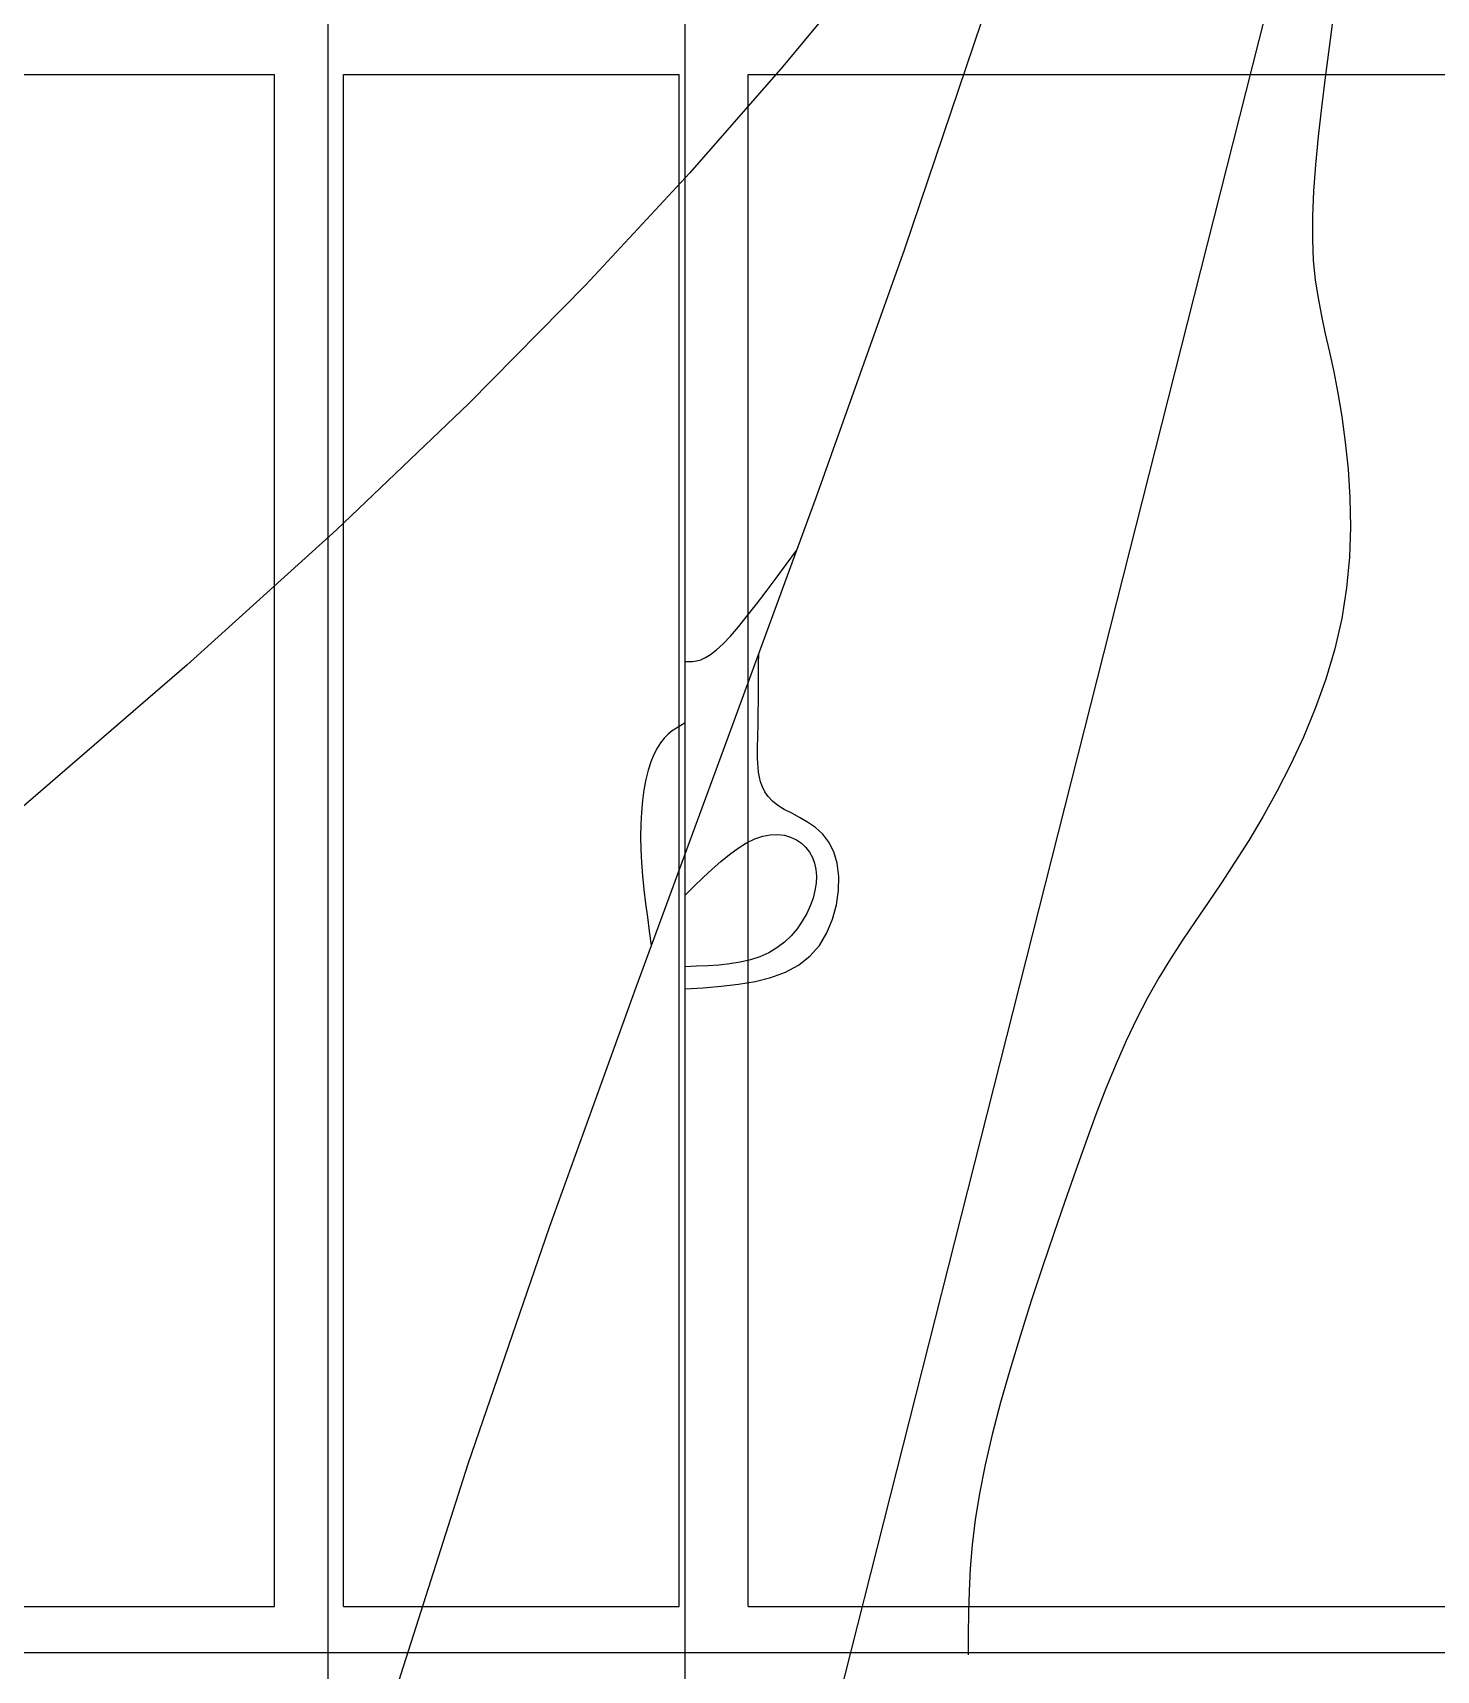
# Model space of a CAD drawing. Extents: x -15732 to 10897, y -24868 to 16165.
# Drawn here: x 3165 to 5408, y -16430 to -13815 of the extents above; entities that cross this region are included whole.
import ezdxf

# ---------------------------------------------------------------- set-up
doc = ezdxf.new("R2010")
doc.units = 0
doc.header["$MEASUREMENT"] = 0
for name, color, linetype in [('HIGHWAY', 7, 'CONTINUOUS'), ('STREETS-SPRAWL', 7, 'CONTINUOUS'), ('STREETS-SPRAWL-12M', 7, 'CONTINUOUS'), ('STREETS-SPRAWL-20M', 7, 'CONTINUOUS'), ('SUBURBS', 7, 'CONTINUOUS')]:
    doc.layers.add(name, color=color, linetype=linetype)

msp = doc.modelspace()

# ---------------------------------------------------------------- linework, layer by layer
at = {"layer": 'HIGHWAY', "color": 250, "linetype": 'CONTINUOUS'}
for p, q in [((4498.4, -13706.3), (4363.9, -13869)), ((4693.7, -13760), (4558.1, -14160.4)), ((4363.9, -13869), (4215.4, -14038.8)), ((4215.4, -14038.8), (4049.4, -14217.5)), ((4558.1, -14160.4), (4416.5, -14557.5)), ((4049.4, -14217.5), (3862.4, -14406.9)), ((3862.4, -14406.9), (3650.9, -14608.6)), ((4416.5, -14557.5), (4272.3, -14950.7)), ((3650.9, -14608.6), (3411.7, -14824.7)), ((4369.3, -14664.2), (4385.7, -14641.9)), ((4353.1, -14686.2), (4369.3, -14664.2)), ((4337.1, -14707.5), (4353.1, -14686.2)), ((4321.7, -14727.7), (4337.1, -14707.5)), ((4293.1, -14763.5), (4307, -14746.4)), ((4307, -14746.4), (4321.7, -14727.7)), ((4280.1, -14778.4), (4293.1, -14763.5)), ((4248.6, -14807.7), (4257.9, -14800.5)), ((4257.9, -14800.5), (4268.4, -14790.8)), ((4268.4, -14790.8), (4280.1, -14778.4)), ((3411.7, -14824.7), (3142.6, -15057.2)), ((4207.7, -14819.1), (4213.6, -14819.2)), ((4213.6, -14819.2), (4219.6, -14819.1)), ((4219.6, -14819.1), (4225.9, -14818.2)), ((4225.9, -14818.2), (4232.7, -14816.2)), ((4232.7, -14816.2), (4240.2, -14812.9)), ((4240.2, -14812.9), (4248.6, -14807.7)), ((4325.2, -14839), (4325.3, -14822.8)), ((4325.3, -14822.8), (4325.4, -14806.4)), ((4325.1, -14854.9), (4325.2, -14839)), ((4324.9, -14885), (4325, -14870.2)), ((4325, -14870.2), (4325.1, -14854.9)), ((4324.5, -14911.8), (4324.7, -14898.9)), ((4324.7, -14898.9), (4324.9, -14885)), ((4187.3, -14930), (4180.8, -14935.3)), ((4194, -14925.3), (4187.3, -14930)), ((4200.9, -14921.1), (4194, -14925.3)), ((4207.7, -14917), (4200.9, -14921.1)), ((4324.1, -14934), (4324.3, -14923.5)), ((4324.3, -14923.5), (4324.5, -14911.8)), ((4272.3, -14950.7), (4129.2, -15339.5)), ((4162.9, -14957.4), (4157.7, -14967.5)), ((4168.5, -14948.8), (4162.9, -14957.4)), ((4174.5, -14941.5), (4168.5, -14948.8)), ((4180.8, -14935.3), (4174.5, -14941.5)), ((4323.5, -14959.7), (4323.7, -14951.9)), ((4323.7, -14951.9), (4323.9, -14943.4)), ((4323.9, -14943.4), (4324.1, -14934)), ((4153, -14979.4), (4148.8, -14992.8)), ((4157.7, -14967.5), (4153, -14979.4)), ((4323.5, -14967), (4323.5, -14959.7)), ((4323.6, -14974.1), (4323.5, -14967)), ((4323.9, -14981.1), (4323.6, -14974.1)), ((4324.4, -14988.3), (4323.9, -14981.1)), ((4145.1, -15007.7), (4142.1, -15023.9)), ((4148.8, -14992.8), (4145.1, -15007.7)), ((4325.2, -14995.8), (4324.4, -14988.3)), ((4326.4, -15003.6), (4325.2, -14995.8)), ((4328.4, -15011.5), (4326.4, -15003.6)), ((4142.1, -15023.9), (4139.6, -15041.3)), ((4331.2, -15019.4), (4328.4, -15011.5)), ((4335.1, -15027.2), (4331.2, -15019.4)), ((4340.4, -15034.8), (4335.1, -15027.2)), ((4347.2, -15042.1), (4340.4, -15034.8)), ((4137.9, -15059.6), (4136.8, -15078.9)), ((4139.6, -15041.3), (4137.9, -15059.6)), ((4355.8, -15048.9), (4347.2, -15042.1)), ((4366.2, -15055.2), (4355.8, -15048.9)), ((4378.1, -15061.4), (4366.2, -15055.2)), ((4390.7, -15068), (4378.1, -15061.4)), ((4136.8, -15078.9), (4136.5, -15098.8)), ((4403.6, -15075.5), (4390.7, -15068)), ((4416.1, -15084.2), (4403.6, -15075.5)), ((4427.6, -15094.7), (4416.1, -15084.2)), ((4136.5, -15098.8), (4137, -15119.3)), ((4292.6, -15117.1), (4306, -15108.8)), ((4306, -15108.8), (4319.1, -15102.4)), ((4319.1, -15102.4), (4331.8, -15098)), ((4331.8, -15098), (4343.9, -15095.8)), ((4343.9, -15095.8), (4355.5, -15095.3)), ((4355.5, -15095.3), (4366.4, -15096.7)), ((4366.4, -15096.7), (4376.4, -15099.5)), ((4376.4, -15099.5), (4385.6, -15103.8)), ((4385.6, -15103.8), (4393.8, -15109.4)), ((4393.8, -15109.4), (4400.8, -15116)), ((4437.6, -15107.5), (4427.6, -15094.7)), ((4445.5, -15123), (4437.6, -15107.5)), ((4137, -15119.3), (4138.1, -15140.2)), ((4138.1, -15140.2), (4139.8, -15161.6)), ((4250.8, -15150.9), (4265, -15138.5)), ((4265, -15138.5), (4278.9, -15127.1)), ((4278.9, -15127.1), (4292.6, -15117.1)), ((4400.8, -15116), (4406.7, -15123.7)), ((4406.7, -15123.7), (4411.3, -15132.2)), ((4411.3, -15132.2), (4414.6, -15141.4)), ((4414.6, -15141.4), (4416.7, -15151.4)), ((4450.7, -15141.4), (4445.5, -15123)), ((4453.2, -15162.3), (4450.7, -15141.4)), ((4139.8, -15161.6), (4142, -15183.4)), ((4222.2, -15178), (4236.6, -15164.2)), ((4236.6, -15164.2), (4250.8, -15150.9)), ((4416.7, -15151.4), (4417.6, -15162.1)), ((4417.6, -15162.1), (4417.1, -15173.3)), ((4452.8, -15184.6), (4453.2, -15162.3)), ((4142, -15183.4), (4144.6, -15205.4)), ((4207.7, -15192.1), (4222.2, -15178)), ((4415.3, -15184.9), (4412.3, -15197)), ((4417.1, -15173.3), (4415.3, -15184.9)), ((4449.6, -15207.6), (4452.8, -15184.6)), ((4144.6, -15205.4), (4147.5, -15227.6)), ((4407.8, -15209.3), (4402.1, -15221.8)), ((4412.3, -15197), (4407.8, -15209.3)), ((4443.5, -15230.5), (4449.6, -15207.6)), ((4147.5, -15227.6), (4150.6, -15250)), ((4386.8, -15245.9), (4377.3, -15257.1)), ((4395.1, -15234), (4386.8, -15245.9)), ((4402.1, -15221.8), (4395.1, -15234)), ((4434.4, -15252.4), (4443.5, -15230.5)), ((4150.6, -15250), (4153.8, -15272.4)), ((4366.6, -15267.4), (4354.6, -15276.6)), ((4377.3, -15257.1), (4366.6, -15267.4)), ((4407.1, -15289.9), (4422.3, -15272.5)), ((4422.3, -15272.5), (4434.4, -15252.4)), ((4312.1, -15295.6), (4296, -15299.2)), ((4327.3, -15290.7), (4312.1, -15295.6)), ((4341.6, -15284.4), (4327.3, -15290.7)), ((4354.6, -15276.6), (4341.6, -15284.4)), ((4389, -15304), (4407.1, -15289.9)), ((4226, -15305.9), (4207.7, -15306.5)), ((4244.1, -15305), (4226, -15305.9)), ((4261.9, -15303.8), (4244.1, -15305)), ((4279.2, -15301.9), (4261.9, -15303.8)), ((4296, -15299.2), (4279.2, -15301.9)), ((4319.8, -15329.9), (4344.9, -15323.6)), ((4344.9, -15323.6), (4368.1, -15315.1)), ((4368.1, -15315.1), (4389, -15304)), ((4129.2, -15339.5), (3990.7, -15723.2)), ((4207.7, -15342), (4236.7, -15340)), ((4236.7, -15340), (4265.3, -15337.7)), ((4265.3, -15337.7), (4293.1, -15334.4)), ((4293.1, -15334.4), (4319.8, -15329.9)), ((3990.7, -15723.2), (3860.4, -16101.2)), ((3860.4, -16101.2), (3741.7, -16473))]:
    msp.add_line(p, q, dxfattribs=at)
at = {"layer": 'STREETS-SPRAWL', "color": 7, "linetype": 'CONTINUOUS'}
for p, q in [((1759.2, -13881.5), (3551.7, -13881.5)), ((3551.7, -16328.2), (3551.7, -13881.5)), ((3661.9, -16328.2), (3661.9, -13881.5)), ((3661.9, -13881.5), (4198.2, -13881.5)), ((4198.2, -16328.2), (4198.2, -13881.5)), ((4308.3, -16328.2), (4308.3, -13881.5)), ((4308.3, -13881.5), (6150.1, -13881.5)), ((1759.2, -16328.2), (3551.7, -16328.2)), ((3661.9, -16328.2), (4198.2, -16328.2)), ((4308.3, -16328.2), (6728.2, -16328.2))]:
    msp.add_line(p, q, dxfattribs=at)
at = {"layer": 'STREETS-SPRAWL-12M', "color": 253, "linetype": 'CONTINUOUS'}
for p, q in [((5243.3, -13788.8), (5236.7, -13837.9)), ((5236.7, -13837.9), (5230.4, -13886.6)), ((5230.4, -13886.6), (5224.6, -13934.4)), ((5224.6, -13934.4), (5219.4, -13980.8)), ((5219.4, -13980.8), (5215.1, -14025.6)), ((5215.1, -14025.6), (5212, -14068.1)), ((5212, -14068.1), (5210.2, -14108.1)), ((5210.2, -14108.1), (5210.1, -14144.9)), ((5210.1, -14144.9), (5211.6, -14178.5)), ((5211.6, -14178.5), (5214.8, -14209.4)), ((5214.8, -14209.4), (5219.2, -14238.7)), ((5219.2, -14238.7), (5224.6, -14267.1)), ((5224.6, -14267.1), (5230.7, -14295.6)), ((5230.7, -14295.6), (5237.3, -14325.1)), ((5237.3, -14325.1), (5244.1, -14356.4)), ((5244.1, -14356.4), (5250.8, -14390.5)), ((5250.8, -14390.5), (5257.2, -14427.9)), ((5257.2, -14427.9), (5262.7, -14468.6)), ((5262.7, -14468.6), (5267.1, -14511.8)), ((5267.1, -14511.8), (5269.9, -14557.2)), ((5269.9, -14557.2), (5270.8, -14604.3)), ((5270.8, -14604.3), (5269.2, -14652.5)), ((5269.2, -14652.5), (5264.7, -14701.4)), ((5264.7, -14701.4), (5257.1, -14750.4)), ((5257.1, -14750.4), (5245.9, -14799.1)), ((5245.9, -14799.1), (5231.7, -14847.1)), ((5231.7, -14847.1), (5214.8, -14894.2)), ((5214.8, -14894.2), (5195.7, -14940)), ((5195.7, -14940), (5175.1, -14984.2)), ((5175.1, -14984.2), (5153.3, -15026.6)), ((5153.3, -15026.6), (5130.9, -15066.9)), ((5130.9, -15066.9), (5108.5, -15104.7)), ((5108.5, -15104.7), (5086.4, -15139.8)), ((5086.4, -15139.8), (5064.7, -15172.8)), ((5064.7, -15172.8), (5043.5, -15204.1)), ((5043.5, -15204.1), (5022.9, -15234.4)), ((5022.9, -15234.4), (5002.8, -15264.1)), ((5002.8, -15264.1), (4983.4, -15294)), ((4983.4, -15294), (4964.7, -15324.4)), ((4964.7, -15324.4), (4946.7, -15356.1)), ((4946.7, -15356.1), (4929.4, -15389.4)), ((4929.4, -15389.4), (4912.7, -15424.7)), ((4912.7, -15424.7), (4896.4, -15461.9)), ((4896.4, -15461.9), (4880.3, -15501.2)), ((4880.3, -15501.2), (4864.2, -15542.7)), ((4864.2, -15542.7), (4848, -15586.5)), ((4848, -15586.5), (4831.5, -15632.8)), ((4831.5, -15632.8), (4814.4, -15681.5)), ((4814.4, -15681.5), (4796.7, -15732.8)), ((4796.7, -15732.8), (4778.7, -15786)), ((4778.7, -15786), (4760.8, -15840.3)), ((4760.8, -15840.3), (4743.5, -15895)), ((4743.5, -15895), (4727, -15949.3)), ((4727, -15949.3), (4711.8, -16002.4)), ((4711.8, -16002.4), (4698.4, -16053.7)), ((4698.4, -16053.7), (4687.1, -16102.3)), ((4687.1, -16102.3), (4678.2, -16147.7)), ((4678.2, -16147.7), (4671.5, -16190.1)), ((4671.5, -16190.1), (4666.7, -16229.9)), ((4666.7, -16229.9), (4663.5, -16267.6)), ((4663.5, -16267.6), (4661.6, -16303.7)), ((4661.6, -16303.7), (4660.6, -16338.4)), ((4660.6, -16338.4), (4660.2, -16372.3)), ((4660.2, -16372.3), (4660.1, -16405.7))]:
    msp.add_line(p, q, dxfattribs=at)
at = {"layer": 'STREETS-SPRAWL-20M', "color": 252, "linetype": 'CONTINUOUS'}
for p, q in [((4207.7, -24373.8), (4207.7, -10572.2)), ((3637.7, -24373.8), (3637.7, -13788.8)), ((-3337.1, -16401.8), (9940.5, -16401.8))]:
    msp.add_line(p, q, dxfattribs=at)
at = {"layer": 'SUBURBS', "color": 61, "linetype": 'CONTINUOUS'}
msp.add_lwpolyline([(8646.1, -2630.9), (10897.1, -3705.6), (10897.1, -24373.8), (8203.6, -24373.8), (3490.9, -20275.7), (5621.3, -11867.2), (6195.5, -10219), (6182.4, -9724.5), (6316.7, -9737.6)], close=True, dxfattribs=at)
at = {"layer": 'SUBURBS', "color": 254, "linetype": 'CONTINUOUS'}
msp.add_lwpolyline([(3490.9, -20275.7), (5621.3, -11867.2), (3868.7, -11511.6), (3671.1, -11512.7), (3639.8, -11683.6), (3400.6, -11780.4), (3181.4, -11877.4), (3049.7, -11835.5)], dxfattribs=at)

doc.saveas('drawing.dxf')
